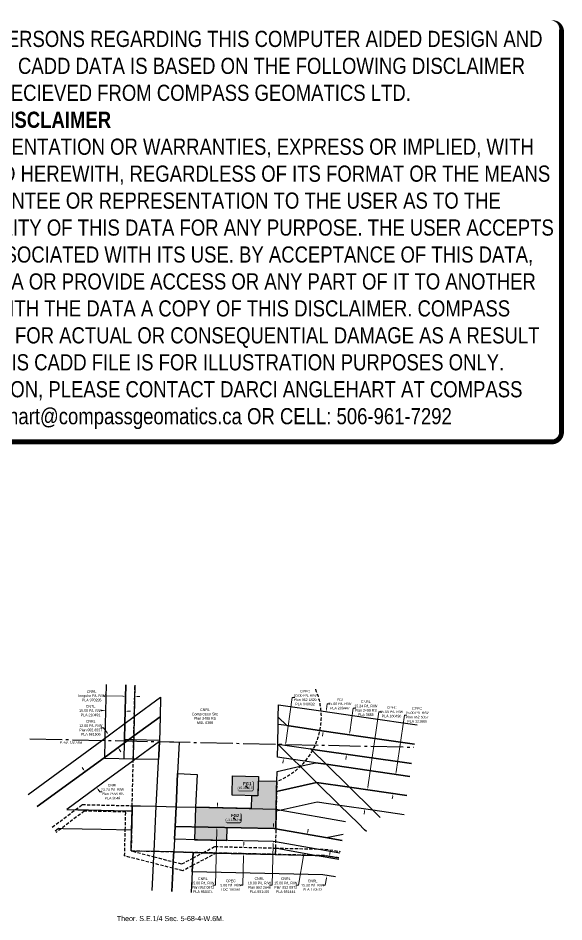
# Model space of a CAD drawing. Extents: x 398292 to 402241, y 6079202 to 6082998.
# Drawn here: x 400129 to 402241, y 6079504 to 6082998 of the extents above; entities that cross this region are included whole.
import ezdxf
from ezdxf.enums import TextEntityAlignment as Align

# ---------------------------------------------------------------- set-up
doc = ezdxf.new("R2010")
doc.units = 0
doc.header["$LTSCALE"] = 5
doc.header["$PDSIZE"] = 0.5
doc.linetypes.add('foc-ACCESSROAD', pattern=[3.75, 2.5, -1.25])
doc.linetypes.add('foc-QUARTERLINE', pattern=[33, 25, -3, 2, -3])
doc.layers.get('Defpoints').update_dxf_attribs({"color": 9})
for name, color, linetype in [('C-RW', 13, 'Continuous'), ('C-SYMBOL', 7, 'Continuous'), ('C-WS', 13, 'foc-ACCESSROAD'), ('F-AR', 190, 'foc-ACCESSROAD'), ('F-RW', 190, 'Continuous'), ('L-SECQ', 8, 'foc-QUARTERLINE'), ('P-TEMP-BLOCKS', 250, 'Continuous'), ('P-WORKAREA', 113, 'Continuous'), ('P-WORKAREA-H', 111, 'Continuous')]:
    doc.layers.add(name, color=color, linetype=linetype)
for name, color, linetype, lineweight in [('C-RW-T', 13, 'Continuous', 9), ('F-AR-T', 190, 'Continuous', 9), ('F-RW-T', 190, 'Continuous', 9)]:
    doc.layers.add(name, color=color, linetype=linetype, lineweight=lineweight)
doc.layers.add('DISCLAIMER', color=7, linetype='Continuous', plot=False)
doc.styles.add('175L', font='ARIALN.TTF', dxfattribs={"height": 20})
doc.styles.add('80', font='ARIALN.TTF', dxfattribs={"height": 10})
doc.styles.add('80CG', font='ARIALN.TTF', dxfattribs={"height": 10})
doc.styles.add('BOLD', font='ARIALNB.TTF')
doc.dimstyles.new('Compass 5 000', dxfattribs={"dimscale": 5, "dimtxt": 9, "dimasz": 2, "dimexe": 0.2, "dimexo": 0.0625, "dimgap": 0.5, "dimtad": 0, "dimtih": 1, "dimtoh": 1, "dimzin": 0, "dimdsep": 46, "dimtxsty": '80CG', "dimcen": 0.1, "dimse1": 1, "dimse2": 1, "dimclrd": 256, "dimclrt": 256, "dimaunit": 1, "dimadec": 4, "dimazin": 0, "dimtfac": 0.06, "dimtofl": 0, "dimtmove": 0, "dimatfit": 1, "dimfxl": 0.2, "dimtolj": 1, "dimtzin": 0, "dimlwd": -1, "dimarcsym": 0})

# ---------------------------------------------------------------- blocks, each defined once
blk = doc.blocks.new('*D437')
at = {"layer": 'C-RW-T', "transparency": 16777216}
for p, q in [((401411.9540353391, 6080237.929868758), (401425.3561841968, 6080330.437527122)), ((401425.3561841968, 6080330.437527122), (401435.3561841967, 6080330.437527122)), ((401398.1431922067, 6080142.601218719), (401396.7094000513, 6080132.704540486))]:
    blk.add_line(p, q, dxfattribs=at)
for points in [[(401410.3045889668, 6080238.168834117), (401413.6034817113, 6080237.690903398), (401410.5202431837, 6080228.033190524)], [(401396.4937458345, 6080142.840184079), (401399.792638579, 6080142.36225336), (401399.5769843621, 6080152.497896953)]]:
    blk.add_solid(points, dxfattribs=at)
at = {"layer": 'Defpoints', "color": 0, "transparency": 16777216}
for p in [(401410.5202431837, 6080228.033190524), (401954.3486262966, 6080149.245454758), (401943.4053674749, 6080073.710161187)]:
    blk.add_point(p, dxfattribs=at)
at = {"layer": 'C-RW-T', "transparency": 16777216, "insert": (401474.4421323548, 6080330.437527123), "char_height": 10, "attachment_point": 5, "style": '80CG'}
blk.add_mtext('\\A1;CNRL\\P15.24 P/L R/W\\PPlan 2499 RS\\PPLA 3685', dxfattribs=at)
blk = doc.blocks.new('*D438')
at = {"layer": 'C-RW-T', "transparency": 16777216}
for p, q in [((400459.7988102278, 6080254.508184926), (400449.7988102278, 6080254.508184925)), ((400474.3646301585, 6080234.59926736), (400459.7988102278, 6080254.508184926)), ((400521.5820134552, 6080170.061397457), (400527.4866696419, 6080161.990769519))]:
    blk.add_line(p, q, dxfattribs=at)
for points in [[(400475.7097348147, 6080235.583376724), (400473.0195255023, 6080233.615157995), (400480.2692863452, 6080226.528639421)], [(400522.9271181114, 6080171.04550682), (400520.236908799, 6080169.077288092), (400515.6773572685, 6080178.132025395)]]:
    blk.add_solid(points, dxfattribs=at)
at = {"layer": 'Defpoints', "color": 0, "transparency": 16777216}
for p in [(400515.6773572685, 6080178.132025395), (399559.0072246031, 6079552.512221595), (399594.4152955264, 6079504.115607569)]:
    blk.add_point(p, dxfattribs=at)
at = {"layer": 'C-RW-T', "transparency": 16777216, "insert": (400410.7128620697, 6080254.508184925), "char_height": 10, "attachment_point": 5, "style": '80CG'}
blk.add_mtext('\\A1;CNRL\\P12.00 P/L R/W\\PPlan 992 6557\\PPLA 961506', dxfattribs=at)
blk = doc.blocks.new('*D439')
at = {"layer": 'C-RW-T', "transparency": 16777216}
for p, q in [((400459.0191725961, 6080320.927761814), (400449.0217400526, 6080321.154350734)), ((400554.0171053988, 6080318.77466111), (400564.0145379422, 6080318.548072189))]:
    blk.add_line(p, q, dxfattribs=at)
for points in [[(400459.0569374162, 6080322.594000571), (400458.981407776, 6080319.261523057), (400469.0166051395, 6080320.701172894)], [(400554.0548702189, 6080320.440899868), (400553.9793405787, 6080317.108422353), (400544.0196728553, 6080319.00125003)]]:
    blk.add_solid(points, dxfattribs=at)
at = {"layer": 'Defpoints', "color": 0, "transparency": 16777216}
for p in [(400473.6831534979, 6080526.596069689), (400548.6862212137, 6080524.896146826), (400469.0166051395, 6080320.701172894)]:
    blk.add_point(p, dxfattribs=at)
at = {"layer": 'C-RW-T', "transparency": 16777216, "insert": (400409.9357918944, 6080321.154350735), "char_height": 10, "attachment_point": 5, "style": '80CG'}
blk.add_mtext('\\A1;CNRL\\P15.00 P/L R/W\\PPLA 210491', dxfattribs=at)
blk = doc.blocks.new('*D440')
at = {"layer": 'Defpoints', "color": 0, "transparency": 16777216}
for p in [(401320.4663582903, 6080316.854574044), (401500.8631033836, 6080290.718088361), (401490.1104948944, 6080216.502465181)]:
    blk.add_point(p, dxfattribs=at)
at = {"layer": 'F-RW-T', "transparency": 16777216}
for p, q in [((401321.9002207614, 6080326.75124209), (401324.8697192254, 6080347.247029625)), ((401324.8697192254, 6080347.247029625), (401334.8697192253, 6080347.247029625)), ((401308.2798873301, 6080232.742282817), (401306.8460248589, 6080222.845614771))]:
    blk.add_line(p, q, dxfattribs=at)
for points in [[(401320.250776087, 6080326.990219168), (401323.5496654357, 6080326.512265012), (401320.4663582903, 6080316.854574044)], [(401306.6304426557, 6080232.981259895), (401309.9293320045, 6080232.503305739), (401309.7137498011, 6080242.638950864)]]:
    blk.add_solid(points, dxfattribs=at)
at = {"layer": 'F-RW-T', "transparency": 16777216, "insert": (401373.9556673829, 6080347.247029624), "char_height": 10, "attachment_point": 5, "style": '80CG'}
blk.add_mtext('\\A1;PGI\\P15.00 P/L R/W\\PPLA 200447', dxfattribs=at)
blk = doc.blocks.new('*D441')
at = {"layer": 'C-RW-T', "transparency": 16777216}
for p, q in [((400535.290192687, 6080376.656799369), (400460.2375258504, 6080378.374861295)), ((400590.4155914373, 6080375.394900856), (400600.4129723816, 6080375.166046635))]:
    blk.add_line(p, q, dxfattribs=at)
for points in [[(400535.3283350571, 6080378.323029527), (400535.252050317, 6080374.990569212), (400545.2875736313, 6080376.427945149)], [(400590.4537338074, 6080377.061131014), (400590.3774490672, 6080373.728670698), (400580.4182104929, 6080375.623755076)]]:
    blk.add_solid(points, dxfattribs=at)
at = {"layer": 'Defpoints', "color": 0, "transparency": 16777216}
for p in [(400545.2116489201, 6080373.111212516), (400545.2875736313, 6080376.427945149), (400580.3422857817, 6080372.307022443)]:
    blk.add_point(p, dxfattribs=at)
at = {"layer": 'C-RW-T', "transparency": 16777216, "insert": (400414.091550407, 6080378.374861295), "char_height": 10, "attachment_point": 5, "style": '80CG'}
blk.add_mtext('\\A1;CNRL\\PIrregular P/L R/W\\PPLA 970295', dxfattribs=at)
blk = doc.blocks.new('*D442')
at = {"layer": 'C-RW-T', "transparency": 16777216}
for p, q in [((401117.2534841957, 6079874.864893207), (401117.4795076438, 6079884.862338551)), ((401115.670817803, 6079804.860560105), (401112.0799847638, 6079646.031211506)), ((401112.0799847638, 6079646.031211506), (401102.0799847638, 6079646.031211506))]:
    blk.add_line(p, q, dxfattribs=at)
for points in [[(401115.5872433051, 6079874.902563782), (401118.9197250863, 6079874.827222633), (401117.0274607474, 6079864.867447863)], [(401114.0045769124, 6079804.89823068), (401117.3370586936, 6079804.822889531), (401115.8968412512, 6079814.858005449)]]:
    blk.add_solid(points, dxfattribs=at)
at = {"layer": 'Defpoints', "color": 0, "transparency": 16777216}
for p in [(401034.140250672, 6079866.741371891), (401033.0096311758, 6079816.731929476), (401115.8968412512, 6079814.858005449)]:
    blk.add_point(p, dxfattribs=at)
at = {"layer": 'C-RW-T', "transparency": 16777216, "insert": (401062.9940366055, 6079646.031211506), "char_height": 10, "attachment_point": 5, "style": '80CG'}
blk.add_mtext('\\A1;CNRL\\P10.00 P/L R/W\\PPlan 992 2646\\PPLA 951405', dxfattribs=at)
blk = doc.blocks.new('*D443')
at = {"layer": 'Defpoints', "color": 0, "transparency": 16777216}
for p in [(401466.7925233089, 6080016.697517089), (401481.3134272064, 6080014.595973745), (401456.0519446494, 6079942.484005881)]:
    blk.add_point(p, dxfattribs=at)
at = {"layer": 'F-AR-T', "transparency": 16777216}
for p, q in [((401482.7457583484, 6080024.492863534), (401524.9852709044, 6080316.352607578)), ((401524.9852709044, 6080316.352607578), (401534.9852709044, 6080316.352607578)), ((401469.1405174047, 6079930.485572748), (401467.7081862626, 6079920.588682959))]:
    blk.add_line(p, q, dxfattribs=at)
for points in [[(401481.0962767169, 6080024.731585391), (401484.39523998, 6080024.254141676), (401481.3134272064, 6080014.595973745)], [(401467.4910357731, 6079930.724294605), (401470.7899990362, 6079930.24685089), (401470.5728485468, 6079940.382462538)]]:
    blk.add_solid(points, dxfattribs=at)
at = {"layer": 'F-AR-T', "transparency": 16777216, "insert": (401574.0712190628, 6080316.352607577), "char_height": 10, "attachment_point": 5, "style": '80CG'}
blk.add_mtext('\\A1;CPEC\\P15.00 P/L R/W\\PPLA 160496', dxfattribs=at)
blk = doc.blocks.new('*D444')
at = {"layer": 'Defpoints', "color": 0, "transparency": 16777216}
for p in [(401590.4572047191, 6080074.564108081), (401594.3761162408, 6080073.996983843), (401583.6368635603, 6079999.78717547)]:
    blk.add_point(p, dxfattribs=at)
at = {"layer": 'F-AR-T', "transparency": 16777216}
for p, q in [((401591.8894326542, 6080084.461012807), (401623.6718777379, 6080304.082361652)), ((401623.6718777379, 6080304.082361652), (401633.6718777379, 6080304.082361652)), ((401578.2857241035, 6079990.457394983), (401576.8534961686, 6079980.560490257))]:
    blk.add_line(p, q, dxfattribs=at)
for points in [[(401590.2399485333, 6080084.699717463), (401593.5389167751, 6080084.222308151), (401590.4572047191, 6080074.564108081)], [(401576.6362399826, 6079990.696099639), (401579.9352082244, 6079990.218690327), (401579.7179520386, 6080000.354299708)]]:
    blk.add_solid(points, dxfattribs=at)
at = {"layer": 'F-AR-T', "transparency": 16777216, "insert": (401672.7578258972, 6080304.082361652), "char_height": 10, "attachment_point": 5, "style": '80CG'}
blk.add_mtext('\\A1;CPEC\\P15.00 P/L R/W\\PPlan 952 5057\\PPLA 121880', dxfattribs=at)
blk = doc.blocks.new('*D445')
at = {"layer": 'Defpoints', "color": 0, "transparency": 16777216}
for p in [(400945.0924937106, 6079794.2419101), (400944.4931364385, 6079769.359978913), (401001.6254336528, 6079767.983773123)]:
    blk.add_point(p, dxfattribs=at)
at = {"layer": 'F-AR-T', "transparency": 16777216}
for p, q in [((401002.4656015995, 6079802.8628044), (401002.7064122743, 6079812.85990449)), ((401001.384622978, 6079757.986673032), (400998.6878339106, 6079646.031211513)), ((400998.6878339106, 6079646.031211513), (400988.6878339106, 6079646.031211513))]:
    blk.add_line(p, q, dxfattribs=at)
for points in [[(401000.7994182511, 6079802.902939511), (401004.1317849479, 6079802.822669287), (401002.2247909248, 6079792.865704309)], [(400999.7184396297, 6079758.026808144), (401003.0508063264, 6079757.946537919), (401001.6254336528, 6079767.983773123)]]:
    blk.add_solid(points, dxfattribs=at)
at = {"layer": 'F-AR-T', "transparency": 16777216, "insert": (400952.4020221779, 6079646.031211514), "char_height": 10, "attachment_point": 5, "style": '80CG'}
blk.add_mtext('\\A1;CPEC\\P5.00 P/L R/W\\PLOC 180661', dxfattribs=at)
blk = doc.blocks.new('*D446')
at = {"layer": 'C-RW-T', "transparency": 16777216}
for p, q in [((401250.1076081638, 6079852.455267368), (401251.8435067091, 6079862.30344772)), ((401233.653469822, 6079759.106884555), (401213.7220825675, 6079646.031211505)), ((401213.7220825675, 6079646.031211505), (401203.7220825675, 6079646.031211506))]:
    blk.add_line(p, q, dxfattribs=at)
for points in [[(401248.466244772, 6079852.744583792), (401251.7489715557, 6079852.165950944), (401248.3717096186, 6079842.607087016)], [(401232.0121064301, 6079759.396200979), (401235.2948332139, 6079758.817568131), (401235.3893683673, 6079768.955064907)]]:
    blk.add_solid(points, dxfattribs=at)
at = {"layer": 'Defpoints', "color": 0, "transparency": 16777216}
for p in [(401283.2913453878, 6079836.451945379), (401235.3893683673, 6079768.955064907), (401270.3090041366, 6079762.79992327)]:
    blk.add_point(p, dxfattribs=at)
at = {"layer": 'C-RW-T', "transparency": 16777216, "insert": (401164.6361344085, 6079646.031211507), "char_height": 10, "attachment_point": 5, "style": '80CG'}
blk.add_mtext('\\A1;CNRL\\P15.00 P/L R/W\\PPlan 952 0972\\PPLA 951444', dxfattribs=at)
blk = doc.blocks.new('*D447')
at = {"layer": 'C-RW-T', "transparency": 16777216}
for p, q in [((400900.2847006326, 6079955.171975253), (400900.5126335094, 6079965.169377246)), ((400898.1112097387, 6079859.840128005), (400893.2365351525, 6079646.031211506)), ((400893.2365351525, 6079646.031211506), (400883.2365351525, 6079646.031211506))]:
    blk.add_line(p, q, dxfattribs=at)
for points in [[(400898.618466967, 6079955.209964066), (400901.950934298, 6079955.13398644), (400900.0567677558, 6079945.17457326)], [(400896.4449760732, 6079859.878116817), (400899.7774434042, 6079859.802139192), (400898.3391426154, 6079869.837529997)]]:
    blk.add_solid(points, dxfattribs=at)
at = {"layer": 'Defpoints', "color": 0, "transparency": 16777216}
for p in [(400987.7745216242, 6079943.174677688), (400898.3391426154, 6079869.837529997), (400986.0568964839, 6079867.837634425)]:
    blk.add_point(p, dxfattribs=at)
at = {"layer": 'C-RW-T', "transparency": 16777216, "insert": (400844.1505869938, 6079646.031211506), "char_height": 10, "attachment_point": 5, "style": '80CG'}
blk.add_mtext('\\A1;CNRL\\P15.00 P/L R/W\\PPlan 952 0972\\PPLA 950474', dxfattribs=at)
blk = doc.blocks.new('*D448')
at = {"layer": 'C-RW-T', "transparency": 16777216}
for p, q in [((401335.4569098842, 6079767.473813562), (401336.9004328615, 6079777.369077146)), ((401317.7408394642, 6079646.031211506), (401307.7408394642, 6079646.031211505)), ((401321.7435500251, 6079673.469552755), (401317.7408394642, 6079646.031211506))]:
    blk.add_line(p, q, dxfattribs=at)
for points in [[(401333.8076992867, 6079767.714400725), (401337.1061204817, 6079767.233226398), (401334.0133869068, 6079757.578549976)], [(401320.0943394276, 6079673.710139918), (401323.3927606226, 6079673.228965592), (401323.1870730024, 6079683.364816341)]]:
    blk.add_solid(points, dxfattribs=at)
at = {"layer": 'Defpoints', "color": 0, "transparency": 16777216}
for p in [(401339.2190986695, 6079756.819139731), (401323.1870730024, 6079683.364816341), (401328.3927847652, 6079682.605406095)]:
    blk.add_point(p, dxfattribs=at)
at = {"layer": 'C-RW-T', "transparency": 16777216, "insert": (401268.6548913058, 6079646.031211506), "char_height": 10, "attachment_point": 5, "style": '80CG'}
blk.add_mtext('\\A1;CNRL\\P15.00 P/L R/W\\PPLA 170512', dxfattribs=at)
blk = doc.blocks.new('*D449')
at = {"layer": 'C-RW-T', "transparency": 16777216}
for p, q in [((400382.6917180321, 6080093.219098914), (400376.78941443, 6080101.291447531)), ((400439.3900340567, 6080015.675040899), (400445.2923376588, 6080007.602692283)), ((400445.2923376588, 6080007.602692283), (400455.2923376588, 6080007.602692283))]:
    blk.add_line(p, q, dxfattribs=at)
for points in [[(400384.0371094681, 6080094.202816181), (400381.3463265961, 6080092.235381647), (400388.5940216337, 6080085.146750297)], [(400440.7354254927, 6080016.658758166), (400438.0446426207, 6080014.691323632), (400433.4877304547, 6080023.747389516)]]:
    blk.add_solid(points, dxfattribs=at)
at = {"layer": 'Defpoints', "color": 0, "transparency": 16777216}
for p in [(400378.2895389274, 6080077.612364918), (400423.1832477483, 6080016.213004136), (400433.4877304547, 6080023.747389516)]:
    blk.add_point(p, dxfattribs=at)
at = {"layer": 'C-RW-T', "transparency": 16777216, "insert": (400494.8319010967, 6080007.602692283), "char_height": 10, "attachment_point": 5, "style": '80CG'}
blk.add_mtext('\\A1;CNRL\\P23.24 P/L R/W\\PPlan 2558 RS\\PPLA 3548', dxfattribs=at)
blk = doc.blocks.new('*U456')
h = blk.add_hatch(color=111)
edge = h.paths.add_edge_path()
edge.add_line((-23.99999999999998, -20), (23.99999999999998, -20))
edge.add_arc((23.99999999999998, -14), 6, 270, 360)
edge.add_line((29.99999999999998, -14), (29.99999999999998, 12.5))
edge.add_arc((23.99999999999998, 12.5), 6, 0, 90)
edge.add_line((23.99999999999998, 18.5), (-23.99999999999998, 18.5))
edge.add_arc((-23.99999999999998, 12.5), 6, 90, 180)
edge.add_line((-29.99999999999998, 12.5), (-29.99999999999998, -14))
edge.add_arc((-23.99999999999998, -14), 6, 180, 270)
at = {"color": 250, "flags": 128}
blk.add_lwpolyline([(-23.99999999999998, -20, 3, 3, 0), (23.99999999999998, -20, 3, 3, 0.414213562373095), (29.99999999999998, -14, 3, 3, 0), (29.99999999999998, 12.5, 3, 0, 0.414213562373095), (23.99999999999998, 18.5, 0, 0, 0), (-23.99999999999998, 18.5, 0, 0, 0.414213562373095), (-29.99999999999998, 12.5, 0, 0, 0), (-29.99999999999998, -14, 0, 3, 0.414213562373095)], format="xyseb", close=True, dxfattribs=at)
at = {"flags": 128}
blk.add_lwpolyline([(15.34249203798334, -14.0773835041321, 0, 7.5, 0), (-3.398394867633904e-15, 0, 0, 0, 0)], format="xyseb", dxfattribs=at)
at = {"color": 250}
for tag, p, height, style in [('TEMP_AREA_W1_001', (-9.212824010914055, 2.244292974654144), 12, 'BOLD'), ('ENTER_TEXT_001', (-30.65893587994544, -12.47010782646594), 9, '80')]:
    blk.add_attdef(tag, p, '', height=height, dxfattribs=dict(at, style=style))
blk = doc.blocks.new('*D461')
at = {"layer": 'Defpoints', "color": 0, "transparency": 16777216}
for p in [(401163.5866065218, 6080186.792432373), (401165.6074437039, 6080186.500665637), (401158.4729594559, 6080137.08574183)]:
    blk.add_point(p, dxfattribs=at)
at = {"layer": 'F-RW-T', "transparency": 16777216}
for p, q in [((401165.0155810216, 6080196.689807373), (401190.2023532196, 6080371.138637289)), ((401190.2023532196, 6080371.138637289), (401200.2023532196, 6080371.13863729)), ((401155.0231477741, 6080127.480133567), (401153.5941732743, 6080117.582758568))]:
    blk.add_line(p, q, dxfattribs=at)
for points in [[(401163.3660185217, 6080196.92796979), (401166.6651435216, 6080196.451644956), (401163.5866065218, 6080186.792432373)], [(401153.3735852742, 6080127.718295984), (401156.6727102741, 6080127.24197115), (401156.4521222738, 6080137.377508567)]]:
    blk.add_solid(points, dxfattribs=at)
at = {"layer": 'F-RW-T', "transparency": 16777216, "insert": (401239.2883013782, 6080371.13863729), "char_height": 10, "attachment_point": 5, "style": '80CG'}
blk.add_mtext('\\A1;CPEC\\P10.00 P/L R/W\\PPlan 962 1829\\PPLA 940632', dxfattribs=at)
blk = doc.blocks.new('Disclaimer_Legal')
at = {"layer": 'DISCLAIMER', "color": 254, "flags": 128}
blk.add_lwpolyline([(-3612.859355113964, -1104.601793492536, 37.5, 37.5, 0), (4096.10254652852, -1104.601793492536, 37.5, 37.5, 0.414213562373095), (4171.10254652852, -1029.601793492536, 37.5, 37.5, 0), (4171.10254652852, 2078.694150954953, 37.5, 0, 0.414213562373095), (4096.10254652852, 2153.694150954953, 0, 0, 0), (-3612.859355113964, 2153.694150954953, 0, 0, 0.414213562373095), (-3687.859355113964, 2078.694150954953, 0, 0, 0), (-3687.859355113964, -1029.601793492536, 0, 37.5, 0.414213562373095)], format="xyseb", close=True, dxfattribs=at)
at = {"layer": 'DISCLAIMER', "color": 254, "insert": (241.6215957072782, 533.9211787312088), "char_height": 125, "width": 7717.567617301413, "attachment_point": 5, "style": '80'}
blk.add_mtext('NOTICE TO THE CORPORATION, PERSON &/OR PERSONS REGARDING THIS COMPUTER AIDED DESIGN AND DRAFTING (CADD) FILES. ACCEPTANCE OF THE CADD DATA IS BASED ON THE FOLLOWING DISCLAIMER WHICH COVERS ALL CADD DATA RECIEVED FROM COMPASS GEOMATICS LTD.\\P{\\fArial Narrow|b1|i0|c0|p34;DISCLAIMER}\\PCOMPASS GEOMATICS LTD. MAKES NO REPRESENTATION OR WARRANTIES, EXPRESS OR IMPLIED, WITH RESPECT TO THE REUSE OF THE DATA PROVIDED HEREWITH, REGARDLESS OF ITS FORMAT OR THE MEANS OF ITS TRANSMISSION. THERE IS NO GUARANTEE OR REPRESENTATION TO THE USER AS TO THE ACCURACY, CURRENCY, SUITABILITY OR RELIABILITY OF THIS DATA FOR ANY PURPOSE. THE USER ACCEPTS THE DATA "AS IS", AND ASSUMES ALL RISKS ASSOCIATED WITH ITS USE. BY ACCEPTANCE OF THIS DATA, THE USER AGREES NOT TO TRANSMIT THIS DATA OR PROVIDE ACCESS OR ANY PART OF IT TO ANOTHER PARTY UNLESS THE USER SHALL INCLUDE WITH THE DATA A COPY OF THIS DISCLAIMER. COMPASS GEOMATICS LTD. ASSUMES NO RESPONSIBILITY FOR ACTUAL OR CONSEQUENTIAL DAMAGE AS A RESULT OF ANY USER\'S RELIANCE ON THIS DATA. THIS CADD FILE IS FOR ILLUSTRATION PURPOSES ONLY.\\PIF YOU REQUIRE MORE ACCURATE INFORMATION, PLEASE CONTACT DARCI ANGLEHART AT COMPASS GEOMATICS LTD. VIA EMAIL: darci.anglehart@compassgeomatics.ca OR CELL: 506-961-7292', dxfattribs=at)

msp = doc.modelspace()

# ---------------------------------------------------------------- hatches: boundary and pattern name
at = {"layer": 'P-WORKAREA-H'}
h = msp.add_hatch(color=256, dxfattribs=at)
h.dxf.hatch_style = 1
h.paths.add_polyline_path([(401057.3500795637, 6079991.543656731), (400957.3743998549, 6079993.748983638), (400959.0283950347, 6080068.730743418), (401059.0040747435, 6080066.525416514)])
h = msp.add_hatch(color=256, dxfattribs=at)
h.dxf.hatch_style = 1
h.paths.add_polyline_path([(401057.3500795637, 6079991.543656731), (401032.3561596363, 6079992.09498846), (401031.1502283856, 6079942.127827728), (400815.318011069, 6079947.336825239), (400812.335268548, 6079821.734224433), (400937.3030260578, 6079818.895283954), (400938.4436226008, 6079868.923179502), (401120.5453917673, 6079864.771402853), (401126.2624112762, 6079863.918153787), (401130.2032665299, 6080046.485110959), (401058.5968554677, 6080048.064650556)])

# ---------------------------------------------------------------- linework, layer by layer
at = {"layer": 'C-RW'}
for points in [[(400546.2931217167, 6080420.354870277), (400542.8919568889, 6080271.77672351), (400541.470729058, 6080209.635698589), (400558.2420195798, 6080209.252914524), (400576.5988903151, 6080208.830113435), (400676.525399145, 6080206.541453196), (400676.4102235225, 6080201.129036075), (400673.8468334431, 6080148.55817152), (400673.0198736203, 6080131.69950453), (400584.0098046461, 6080133.690032085), (400574.9138997479, 6080133.893821264), (400464.8403999915, 6080136.363758331), (400464.9465872862, 6080141.012030674), (400466.4115644578, 6080205.740443578), (400466.6360680562, 6080215.668416394), (400471.3137434956, 6080422.054256225)], [(400581.3850366964, 6080419.559522162), (400578.7089047658, 6080298.2899826), (400576.9042957842, 6080222.925391102), (400576.594849617, 6080208.830203963), (400576.4795965723, 6080203.325185725), (400574.9138997479, 6080133.893821264), (400539.7560558415, 6080134.681549666), (400541.1762025359, 6080196.761529831), (400541.344914459, 6080204.09788028), (400541.470729058, 6080209.635698589), (400542.8918672095, 6080271.772721095), (400546.293123211, 6080420.354870244)], [(400168.9590702665, 6079996.943494287), (400453.528919455, 6080206.026139235), (400578.9242147811, 6080298.285158625), (400680.2240873087, 6080372.857892366), (400678.5714314541, 6080297.313703509), (400576.9042957842, 6080222.925391102), (400550.920834337, 6080203.886324732), (400476.4226184271, 6080149.408446541), (400203.5950890513, 6079949.802486269)], [(400203.5950890513, 6079949.802486269), (400476.4226184271, 6080149.408446541), (400550.920834337, 6080203.886324732), (400576.9042957842, 6080222.925391102), (400678.5714314541, 6080297.313703509), (400676.4103131784, 6080201.133038526), (400574.7557500338, 6080126.938156357), (400455.6656536363, 6080039.963343767), (400317.5879158574, 6079939.00428368), (400360.8231588866, 6079938.045682145), (400385.3303903172, 6079937.503900541), (400401.5055235769, 6079937.14437907), (400550.6043762463, 6079933.842796626), (400570.426087526, 6079933.406198716), (400568.7650322572, 6079858.42933183), (400450.6472085922, 6079861.04698815), (400303.4981043426, 6079864.305510761), (400285.8157184502, 6079864.698889239), (400273.0079789702, 6079855.328764545)], [(401476.4719721325, 6079853.661512166), (401469.3570989182, 6079860.669787867), (401445.6598406498, 6079883.987987513), (401374.166345307, 6079954.327648932), (401283.8645649178, 6080043.1683504), (401220.3279644803, 6080105.678550547), (401193.5683442194, 6080132.006312883), (401133.8019720736, 6080191.092712307), (401135.0681275123, 6080267.938462147), (401135.675639683, 6080295.81924074), (401169.008573745, 6080263.020798849), (401295.9064624718, 6080244.636174178), (401464.4572684654, 6080220.218009254), (401662.2265905213, 6080191.541487616)], [(400648.3442942509, 6079625.054092659), (400652.1008844113, 6079701.392048636), (400653.5412199365, 6079730.639707996), (400654.7953999474, 6079756.11485534), (400655.7884966133, 6079776.316004453), (400664.167793097, 6079951.085052626), (400673.8223006477, 6080148.558721064), (400676.4102235225, 6080201.129036075), (400752.6481457858, 6080199.457954666), (400746.6845828251, 6080078.225623576), (400740.3082089669, 6079949.199902529), (400736.5665341335, 6079873.525817821), (400734.0291844027, 6079823.593794895), (400731.6160340666, 6079774.488409424), (400730.9564379247, 6079761.051788194), (400729.7153197863, 6079735.782074658), (400728.5285364655, 6079711.558804417), (400727.938776658, 6079699.564217737), (400724.0963399772, 6079621.326335137)], [(401651.2899394191, 6080116.003435527), (401269.417291913, 6080171.292006725), (401260.7477141466, 6080172.764395123), (401267.1688811749, 6080166.448396837), (401320.9278361817, 6080113.56897896), (401411.2046518492, 6080024.742492946), (401501.5088840894, 6079935.909275169), (401529.9440871266, 6079907.946950543)], [(401382.3538498225, 6079819.190231383), (401317.956853485, 6079830.388540091), (401126.2624112764, 6079863.918153783), (401120.5453917676, 6079864.771402853), (400736.5665341335, 6079873.525817821), (400740.3082089669, 6079949.199902529), (400746.6845828251, 6080078.225623576), (400821.5719357643, 6080074.537271166), (400815.3180110693, 6079947.336825235), (401127.7884252733, 6079939.795515465), (401147.5653649229, 6079936.146371027), (401395.2354501071, 6079892.810877283)], [(401369.4301445502, 6079745.328947963), (401278.7811353598, 6079761.306575289), (401172.0028552486, 6079780.1279468), (401124.6286306421, 6079788.78652822), (401124.4704057156, 6079781.342326874), (401124.1238892223, 6079765.033023858), (400896.3644485996, 6079770.519301368), (400845.1138800248, 6079771.752447745), (400806.6109003334, 6079772.680217536), (400731.6160340666, 6079774.488409424), (400672.7605225454, 6079775.907796795), (400655.7884966133, 6079776.316004453), (400572.8041669895, 6079777.877724597), (400566.9961767181, 6079778.46035024), (400568.7650322572, 6079858.42933183), (400570.426087526, 6079933.406198716), (400570.7489131827, 6079945.417777559), (400570.8904287979, 6079949.220822616), (400570.8676421082, 6079953.397959044), (400602.5268223119, 6079952.613086069), (400664.167793097, 6079951.085052626), (400740.3082089669, 6079949.199902529), (400815.3180110693, 6079947.336825235), (401127.7884252733, 6079939.795515465), (401127.7352114057, 6079931.753304416), (401126.2624112764, 6079863.918153783), (401317.956853485, 6079830.388540091), (401382.3538498225, 6079819.190231383)], [(401373.6716634916, 6079769.569986121), (401278.1889303998, 6079786.323490242), (401125.164111015, 6079813.178051641), (401115.5586928062, 6079814.86565035), (400823.9757062933, 6079821.457793621), (400734.0291844027, 6079823.593794895), (400736.5665341335, 6079873.525817821), (401120.5453917676, 6079864.771402853), (401126.2624112764, 6079863.918153783), (401317.956853485, 6079830.388540091), (401334.8231747463, 6079833.583679063), (401386.6998071075, 6079844.028153326)], [(400724.0963399772, 6079621.326335137), (400727.938776658, 6079699.564217737), (400728.5285364655, 6079711.558804417), (400729.7153197863, 6079735.782074658), (400730.9564379247, 6079761.051788194), (400731.6160340666, 6079774.488409424), (400806.6109003334, 6079772.680217536), (400805.5411274678, 6079750.893025508), (400804.1169035927, 6079721.891775263), (400802.9320182556, 6079697.762565566), (400798.9970293822, 6079617.640472852)], [(401357.7069930423, 6079678.329043687), (401307.9066630921, 6079685.593925511), (400802.9320182556, 6079697.762565566), (400804.1169035927, 6079721.891775263), (400805.5411274678, 6079750.893025508), (400806.6109675558, 6079772.683219356), (400845.1139696476, 6079771.756450159), (400896.3644485996, 6079770.519301368), (401124.1238892223, 6079765.033023858), (401278.7811353598, 6079761.306575289), (401314.0788241493, 6079760.459329678), (401370.6444467009, 6079752.268901593)]]:
    msp.add_lwpolyline(points, dxfattribs=at)
at = {"layer": 'C-WS', "flags": 128}
msp.add_lwpolyline([(401279.3049961114, 6080403.741367895), (401281.7062737223, 6080398.059309227), (401285.0692706581, 6080389.118255505), (401288.2429406827, 6080379.962195626), (401291.0175854541, 6080370.7434846), (401293.4651551929, 6080361.438488094), (401295.4239052921, 6080352.794147318), (401296.0139037304, 6080349.815165257), (401297.2028393413, 6080343.508115189), (401297.7902276177, 6080339.857448256), (401298.6532365231, 6080334.16085772), (401299.1903926118, 6080329.83957131), (401299.7749221696, 6080324.770398641), (401300.2083420572, 6080319.787698651), (401300.5794990075, 6080315.351995436), (401301.0415345904, 6080305.904715469), (401301.1716226612, 6080296.450346051), (401300.9702193221, 6080286.996385219), (401300.4378478011, 6080277.553332919), (401299.5748323219, 6080268.135697978), (401298.3811188948, 6080258.753993267), (401296.8586962429, 6080249.419687042), (401295.9064624718, 6080244.636174178), (401295.0127727476, 6080240.146177819), (401292.8406297111, 6080230.941034785), (401290.3474978835, 6080221.818657024), (401287.5376414396, 6080212.788960354), (401284.4107514255, 6080203.863965089), (401280.9736784725, 6080195.053028559), (401277.9183411354, 6080187.932431703), (401276.9143465828, 6080185.649843866), (401273.1842329826, 6080177.822545988), (401269.417291913, 6080171.292006725), (401267.1688811749, 6080166.448396837), (401264.2066387362, 6080161.178769333), (401259.2843827238, 6080153.101340352), (401254.0840023289, 6080145.202826323), (401248.608330055, 6080137.493675759), (401242.8656038226, 6080129.980712222), (401239.115375643, 6080125.410973938), (401236.8643502603, 6080122.670752903), (401230.6089458098, 6080115.578716679), (401224.1101365646, 6080108.707366666), (401220.3279644803, 6080105.678550547), (401217.3740195265, 6080102.071082657), (401210.4093429407, 6080095.673673628), (401203.2240563001, 6080089.521969581), (401195.8291409442, 6080083.629240001), (401188.2310585927, 6080078.000345999), (401180.4402445015, 6080072.637056505), (401172.464849884, 6080067.555207057), (401164.3175406566, 6080062.753012722), (401160.9999700643, 6080060.949676847), (401156.0068774135, 6080058.238791542), (401147.5434746808, 6080054.02231727), (401130.2032665299, 6080046.485110955), (401129.5638623161, 6080016.792041553), (401129.3919913872, 6080008.931684198), (401127.7884252733, 6079939.795515465), (401127.7352114057, 6079931.753304416), (401126.2624112764, 6079863.918153783), (401125.164111015, 6079813.178051641), (401125.0130033086, 6079806.322842991), (401124.6286306421, 6079788.78652822), (401124.4704057156, 6079781.342326874), (401124.1238892223, 6079765.033023858), (400896.3644485996, 6079770.519301368), (400845.1138800248, 6079771.752447745), (400806.6109003334, 6079772.680217536), (400731.6160340666, 6079774.488409424), (400672.7605225454, 6079775.907796795), (400655.7884966133, 6079776.316004453), (400572.8041669895, 6079777.877724597), (400566.9961767181, 6079778.46035024), (400568.7650322572, 6079858.42933183), (400570.426087526, 6079933.406198716), (400570.7489131827, 6079945.417777559), (400570.8904287979, 6079949.220822616), (400570.8676421082, 6079953.397959044), (400571.2529576279, 6079970.402669726), (400573.6208491547, 6080075.265321707), (400574.7557500338, 6080126.938156357), (400576.4795068983, 6080203.321183274), (400576.9042957842, 6080222.925391102), (400578.9242147811, 6080298.285158625), (400581.5282574259, 6080419.556276105)], dxfattribs=at)
at = {"layer": 'F-AR'}
for points in [[(400261.9828797606, 6079870.334365895), (400351.646269409, 6079938.247369738), (400377.3940103816, 6079957.751012525), (400570.8676421082, 6079953.397959044), (400570.8508873231, 6079949.221708519), (400570.7284208851, 6079945.418236686), (400570.426087526, 6079933.406198716), (400568.7650322572, 6079858.42933183), (400566.9961767181, 6079778.46035024), (400572.7530772174, 6079777.350283822), (400654.7953999474, 6079756.11485534), (400729.771430024, 6079736.340437619), (400763.1712300277, 6079728.53658749), (400805.5409594116, 6079750.885520937), (400845.1138800248, 6079771.752447745), (400890.4912996942, 6079795.676005052), (401124.6451793046, 6079789.525976608), (401278.1889303998, 6079786.323490242), (401316.1925788392, 6079785.408698881), (401374.9507373164, 6079776.880121435)], [(401370.643482976, 6079752.263393731), (401314.0788241493, 6079760.459329678), (401278.7811353598, 6079761.306575289), (401124.1238892223, 6079765.033023858), (400896.3667576218, 6079770.519249668), (400804.1165114625, 6079721.874264671), (400766.3356624838, 6079701.939347899), (400728.5285364655, 6079711.558804417), (400653.5412199365, 6079730.639707996), (400541.4847625413, 6079759.155921979), (400544.1067772552, 6079858.974794967), (400545.9451821868, 6079928.923624506), (400385.4126878994, 6079932.582105486), (400295.5309013671, 6079864.48410791), (400276.7407677689, 6079850.24828957)]]:
    msp.add_lwpolyline(points, dxfattribs=at)
at = {"layer": 'F-RW'}
for points in [[(401662.2259420406, 6080191.537008643), (401464.4572684654, 6080220.218009254), (401295.9064624718, 6080244.636174178), (401169.008573745, 6080263.020798849), (401135.0643754493, 6080267.938546119), (401135.6695786736, 6080295.819376389), (401136.690528001, 6080343.476802638), (401300.2083420572, 6080319.787698651), (401475.2091624393, 6080294.4349174), (401672.9753630963, 6080265.78188672)], [(401644.1649162823, 6080066.791810887), (401320.9278361817, 6080113.56897896), (401280.1664367503, 6080119.439396186), (401239.115375643, 6080125.410973938), (401193.5683442194, 6080132.006312883), (401132.2885690518, 6080140.875463797), (401133.8019720736, 6080191.092712307), (401260.7477141466, 6080172.764395123), (401269.417291913, 6080171.292006725), (401651.2899394191, 6080116.003435527)], [(401633.420602047, 6079992.582204965), (401411.2046518492, 6080024.742492946), (401283.8645649178, 6080043.1683504), (401129.3919913872, 6080008.931684198), (401129.5638623161, 6080016.792041553), (401130.2032665299, 6080046.485110955), (401131.0821231262, 6080086.116327027), (401220.3279644803, 6080105.678550547), (401280.1664367503, 6080119.439396186), (401320.9278361817, 6080113.56897896), (401644.1649162823, 6080066.791810887)], [(401622.6753880683, 6079918.36638463), (401501.5088840894, 6079935.909275169), (401374.166345307, 6079954.327648932), (401286.7012818282, 6079966.985156035), (401147.5653649229, 6079936.146371027), (401127.7352114057, 6079931.753304416), (401127.7884252733, 6079939.795515465), (401129.3919913872, 6080008.931684198), (401283.8645649178, 6080043.1683504), (401411.2046518492, 6080024.742492946), (401633.420602047, 6079992.582204965)]]:
    msp.add_lwpolyline(points, dxfattribs=at)
at = {"layer": 'L-SECQ'}
msp.add_line((400174.7596023736, 6080212.204026985), (401660.5048938063, 6080179.64994834), dxfattribs=at)
at = {"layer": 'P-WORKAREA', "flags": 128}
msp.add_lwpolyline([(401057.3500795637, 6079991.543656731), (400957.3743998549, 6079993.748983638), (400959.0283950347, 6080068.730743418), (401059.0040747435, 6080066.525416514)], close=True, dxfattribs=at)
msp.add_lwpolyline([(401057.3500795637, 6079991.543656731), (401032.3561596363, 6079992.09498846), (401031.1502283856, 6079942.127827728), (400815.318011069, 6079947.336825239), (400812.335268548, 6079821.734224433), (400937.3030260578, 6079818.895283954), (400938.4436226008, 6079868.923179502), (401120.5453917673, 6079864.771402853), (401126.2624112762, 6079863.918153787), (401130.2032665299, 6080046.485110959), (401058.5968554677, 6080048.064650556), (401057.3500795637, 6079991.543656731), (401032.3561596363, 6079992.090287207)], dxfattribs=at)

# ---------------------------------------------------------------- block references
at = {"layer": 'DISCLAIMER', "xscale": 0.5, "yscale": 0.5, "zscale": 0.5}
msp.add_blockref('Disclaimer_Legal', (400145.7007772059, 6081912.263725662), dxfattribs=at)
at = {"layer": 'P-TEMP-BLOCKS'}
for p, values in [((401009.033920263, 6080030.269712086), {'TEMP_AREA_W1_001': 'FG1', 'ENTER_TEXT_001': '(15.0x20.0)'}), ((400962.163861899, 6079907.296662247), {'TEMP_AREA_W1_001': 'FG2', 'ENTER_TEXT_001': '(=0.155 ha)'})]:
    msp.add_blockref('*U456', p, dxfattribs=at).add_auto_attribs(values)

# ---------------------------------------------------------------- texts
at = {"layer": 'C-RW-T', "insert": (400852.649660921, 6080299.259550141), "char_height": 10, "attachment_point": 5, "style": '80CG'}
msp.add_mtext('\\A1;CNRL\\PCompressor Site\\PPlan 2499 RS\\PMSL 6388', dxfattribs=at)
at = {"layer": 'C-SYMBOL', "color": 3, "style": '175L'}
msp.add_text('Theor. S.E.1/4 Sec. 5-68-4-W.6M.', height=20, dxfattribs=at).set_placement((400718.5928541862, 6079501.285268224), align=Align.BOTTOM_CENTER)
at = {"layer": 'L-SECQ', "insert": (400334.2807604892, 6080197.663960252), "char_height": 10, "attachment_point": 5, "style": '80CG'}
msp.add_mtext('\\A1;{\\fArial Narrow|b0|i1|c0|p34;E.-W. 1/4 Line}', dxfattribs=at)

# ---------------------------------------------------------------- dimensions: what is measured, and where the dimension line sits
at = {"layer": 'C-RW-T'}
for base, p1, p2, angle, text, picture, middle in [((400469.0166051395, 6080320.701172894), (400548.6862212136, 6080524.896146825), (400473.6831534978, 6080526.596069688), 178.70162999763065, 'CNRL\\P15.00 P/L R/W\\PPLA 210491', '*D439', (400409.9357918944, 6080321.154350735)), ((400545.2875736313, 6080376.427945149), (400580.3422857818, 6080372.307022444), (400545.2116489202, 6080373.111212517), 178.6886474189053, 'CNRL\\PIrregular P/L R/W\\PPLA 970295', '*D441', (400414.091550407, 6080378.374861295)), ((401410.5202431837, 6080228.033190524), (401943.4053674751, 6080073.710161189), (401954.3486262966, 6080149.24545476), 81.75656560177195, 'CNRL\\P15.24 P/L R/W\\PPlan 2499 RS\\PPLA 3685', '*D437', (401474.4421323548, 6080330.437527123)), ((400515.6773572685, 6080178.132025395), (399559.0072246031, 6079552.512221595), (399594.4152955262, 6079504.115607569), 306.19005687914586, 'CNRL\\P12.00 P/L R/W\\PPlan 992 6557\\PPLA 961506', '*D438', (400410.7128620697, 6080254.508184925)), ((400898.3391426154, 6079869.837529997), (400987.7745216242, 6079943.174677688), (400986.0568964839, 6079867.837634425), 268.69392770656395, 'CNRL\\P15.00 P/L R/W\\PPlan 952 0972\\PPLA 950474', '*D447', (400844.1505869938, 6079646.031211506)), ((401115.8968412512, 6079814.858005449), (401034.1402506719, 6079866.74137189), (401033.0096311758, 6079816.731929476), 268.70487074582365, 'CNRL\\P10.00 P/L R/W\\PPlan 992 2646\\PPLA 951405', '*D442', (401062.9940366055, 6079646.031211506)), ((401235.3893683673, 6079768.955064907), (401283.291345388, 6079836.451945381), (401270.3090041367, 6079762.799923272), 260.0033932031027, 'CNRL\\P15.00 P/L R/W\\PPlan 952 0972\\PPLA 951444', '*D446', (401164.6361344085, 6079646.031211507)), ((401323.1870730024, 6079683.364816341), (401339.2190986697, 6079756.819139732), (401328.3927847652, 6079682.605406095), 261.7002260080306, 'CNRL\\P15.00 P/L R/W\\PPLA 170512', '*D448', (401268.6548913058, 6079646.031211506))]:
    dim = msp.add_linear_dim(base=base, p1=p1, p2=p2, angle=angle, text=text, dimstyle='Compass 5 000', dxfattribs=at)
    dim.commit()
    dim.dimension.update_dxf_attribs({"geometry": picture, "text_midpoint": middle, "dimtype": 161})
dim = msp.add_aligned_dim(p1=(400378.2895389276, 6080077.612364918), p2=(400423.1832477488, 6080016.213004136), distance=12.7651606680599, text='CNRL\\P23.24 P/L R/W\\PPlan 2558 RS\\PPLA 3548', dimstyle='Compass 5 000', dxfattribs=at)
dim.commit()
dim.dimension.update_dxf_attribs({"geometry": '*D449', "text_midpoint": (400494.8319010967, 6080007.602692283)})
at = {"layer": 'F-AR-T'}
for base, p1, p2, angle, text, picture, middle in [((401481.3134272064, 6080014.595973745), (401456.0519446494, 6079942.484005881), (401466.7925233089, 6080016.697517089), 81.76502389484801, 'CPEC\\P15.00 P/L R/W\\PPLA 160496', '*D443', (401574.0712190628, 6080316.352607577)), ((401590.4572047191, 6080074.564108081), (401583.6368635601, 6079999.787175468), (401594.3761162407, 6080073.996983842), 81.76562138830425, 'CPEC\\P15.00 P/L R/W\\PPlan 952 5057\\PPLA 121880', '*D444', (401672.7578258972, 6080304.082361652)), ((401001.6254336528, 6079767.983773123), (400945.0924937106, 6079794.241910102), (400944.4931364386, 6079769.359978914), 268.62012308110457, 'CPEC\\P5.00 P/L R/W\\PLOC 180661', '*D445', (400952.4020221779, 6079646.031211514))]:
    dim = msp.add_linear_dim(base=base, p1=p1, p2=p2, angle=angle, text=text, dimstyle='Compass 5 000', dxfattribs=at)
    dim.commit()
    dim.dimension.update_dxf_attribs({"geometry": picture, "text_midpoint": middle, "dimtype": 161})
at = {"layer": 'F-RW-T'}
for base, p1, p2, angle, text, picture, middle in [((401163.5866065218, 6080186.792432373), (401158.472959456, 6080137.08574183), (401165.6074437039, 6080186.500665637), 81.78445593084498, 'CPEC\\P10.00 P/L R/W\\PPlan 962 1829\\PPLA 940632', '*D461', (401239.2883013782, 6080371.13863729)), ((401320.4663582903, 6080316.854574044), (401490.1104948943, 6080216.502465179), (401500.8631033835, 6080290.718088361), 81.75615851663166, 'PGI\\P15.00 P/L R/W\\PPLA 200447', '*D440', (401373.9556673829, 6080347.247029624))]:
    dim = msp.add_linear_dim(base=base, p1=p1, p2=p2, angle=angle, text=text, dimstyle='Compass 5 000', dxfattribs=at)
    dim.commit()
    dim.dimension.update_dxf_attribs({"geometry": picture, "text_midpoint": middle, "dimtype": 161})

doc.saveas('drawing.dxf')
